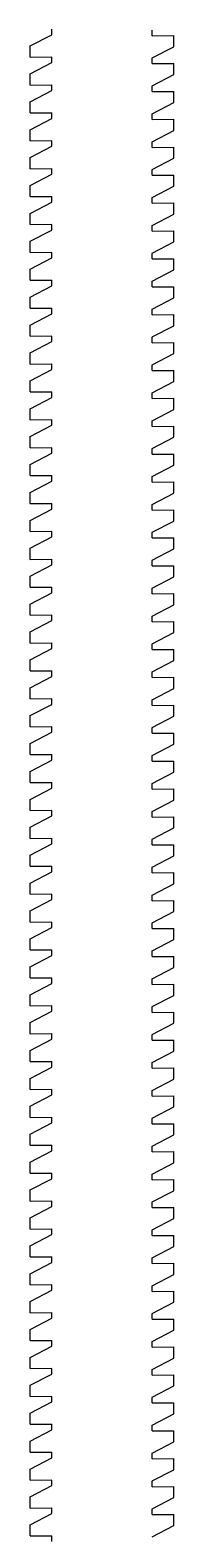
# Model space of a CAD drawing. Header units: metres. Extents: x -50 to 791, y -689 to 584.
# Drawn here: x 325.27 to 329.27, y 414.78 to 456.9 of the extents above; entities that cross this region are included whole.
import ezdxf

# ---------------------------------------------------------------- set-up
doc = ezdxf.new("R2010")
doc.units = ezdxf.units.M
doc.header["$MEASUREMENT"] = 0

msp = doc.modelspace()

# ---------------------------------------------------------------- linework, layer by layer
at = {"color": 1}
for p, q in [((325.274012, 456.457882), (325.874012, 456.773943)), ((325.874012, 456.773943), (325.874012, 456.929235)), ((328.674012, 456.744201), (328.674012, 456.899493)), ((328.674012, 456.744201), (329.274012, 456.749679)), ((329.274012, 456.439096), (329.274012, 456.749679)), ((325.274012, 456.1473), (325.274012, 456.457882)), ((328.674012, 456.123035), (329.274012, 456.439096)), ((325.274012, 456.1473), (325.874012, 456.152778)), ((325.274012, 455.677882), (325.874012, 455.993943)), ((325.874012, 455.993943), (325.874012, 456.149235)), ((328.674012, 455.964201), (328.674012, 456.119493)), ((328.674012, 455.964201), (329.274012, 455.969679)), ((329.274012, 455.659096), (329.274012, 455.969679)), ((325.274012, 455.3673), (325.274012, 455.677882)), ((325.274012, 455.3673), (325.874012, 455.372778)), ((325.874012, 455.213943), (325.874012, 455.369235)), ((328.674012, 455.343035), (329.274012, 455.659096)), ((328.674012, 455.184201), (328.674012, 455.339493)), ((325.274012, 454.897882), (325.874012, 455.213943)), ((325.274012, 454.5873), (325.274012, 454.897882)), ((328.674012, 455.184201), (329.274012, 455.189679)), ((329.274012, 454.879096), (329.274012, 455.189679)), ((325.274012, 454.5873), (325.874012, 454.592778)), ((325.874012, 454.433943), (325.874012, 454.589235)), ((328.674012, 454.563035), (329.274012, 454.879096)), ((328.674012, 454.404201), (328.674012, 454.559493)), ((325.274012, 454.117882), (325.874012, 454.433943)), ((325.274012, 453.8073), (325.274012, 454.117882)), ((328.674012, 454.404201), (329.274012, 454.409679)), ((328.674012, 453.783035), (329.274012, 454.099096)), ((329.274012, 454.099096), (329.274012, 454.409679)), ((325.274012, 453.8073), (325.874012, 453.812778)), ((325.274012, 453.337882), (325.874012, 453.653943)), ((325.874012, 453.653943), (325.874012, 453.809235)), ((328.674012, 453.624201), (328.674012, 453.779493)), ((325.274012, 453.0273), (325.274012, 453.337882)), ((328.674012, 453.624201), (329.274012, 453.629679)), ((328.674012, 453.003035), (329.274012, 453.319096)), ((329.274012, 453.319096), (329.274012, 453.629679)), ((325.274012, 453.0273), (325.874012, 453.032778)), ((325.274012, 452.557882), (325.874012, 452.873943)), ((325.874012, 452.873943), (325.874012, 453.029235)), ((328.674012, 452.844201), (328.674012, 452.999493)), ((328.674012, 452.844201), (329.274012, 452.849679)), ((329.274012, 452.539096), (329.274012, 452.849679)), ((325.274012, 452.2473), (325.274012, 452.557882)), ((328.674012, 452.223035), (329.274012, 452.539096)), ((325.274012, 452.2473), (325.874012, 452.252778)), ((325.274012, 451.777882), (325.874012, 452.093943)), ((325.874012, 452.093943), (325.874012, 452.249235)), ((328.674012, 452.064201), (328.674012, 452.219493)), ((328.674012, 452.064201), (329.274012, 452.069679)), ((329.274012, 451.759096), (329.274012, 452.069679)), ((325.274012, 451.4673), (325.274012, 451.777882)), ((328.674012, 451.443035), (329.274012, 451.759096)), ((325.274012, 451.4673), (325.874012, 451.472778)), ((325.274012, 450.997882), (325.874012, 451.313943)), ((325.874012, 451.313943), (325.874012, 451.469235)), ((328.674012, 451.284201), (328.674012, 451.439493)), ((328.674012, 451.284201), (329.274012, 451.289679)), ((329.274012, 450.979096), (329.274012, 451.289679)), ((325.274012, 450.6873), (325.274012, 450.997882)), ((325.274012, 450.6873), (325.874012, 450.692778)), ((325.874012, 450.533943), (325.874012, 450.689235)), ((328.674012, 450.663035), (329.274012, 450.979096)), ((325.274012, 450.217882), (325.874012, 450.533943)), ((328.674012, 450.504201), (328.674012, 450.659493)), ((328.674012, 450.504201), (329.274012, 450.509679)), ((329.274012, 450.199096), (329.274012, 450.509679)), ((325.274012, 449.9073), (325.274012, 450.217882)), ((325.274012, 449.9073), (325.874012, 449.912778)), ((325.874012, 449.753943), (325.874012, 449.909235)), ((328.674012, 449.883035), (329.274012, 450.199096)), ((328.674012, 449.724201), (328.674012, 449.879493)), ((325.274012, 449.437882), (325.874012, 449.753943)), ((325.274012, 449.1273), (325.274012, 449.437882)), ((328.674012, 449.724201), (329.274012, 449.729679)), ((329.274012, 449.419096), (329.274012, 449.729679)), ((325.274012, 449.1273), (325.874012, 449.132778)), ((325.874012, 448.973943), (325.874012, 449.129235)), ((328.674012, 449.103035), (329.274012, 449.419096)), ((328.674012, 448.944201), (328.674012, 449.099493)), ((325.274012, 448.657882), (325.874012, 448.973943)), ((325.274012, 448.3473), (325.274012, 448.657882)), ((328.674012, 448.944201), (329.274012, 448.949679)), ((328.674012, 448.323035), (329.274012, 448.639096)), ((329.274012, 448.639096), (329.274012, 448.949679)), ((325.274012, 448.3473), (325.874012, 448.352778)), ((325.274012, 447.877882), (325.874012, 448.193943)), ((325.874012, 448.193943), (325.874012, 448.349235)), ((328.674012, 448.164201), (328.674012, 448.319493)), ((328.674012, 448.164201), (329.274012, 448.169679)), ((329.274012, 447.859096), (329.274012, 448.169679)), ((325.274012, 447.5673), (325.274012, 447.877882)), ((328.674012, 447.543035), (329.274012, 447.859096)), ((325.274012, 447.5673), (325.874012, 447.572778)), ((325.274012, 447.097882), (325.874012, 447.413943)), ((325.874012, 447.413943), (325.874012, 447.569235)), ((328.674012, 447.384201), (328.674012, 447.539493)), ((328.674012, 447.384201), (329.274012, 447.389679)), ((329.274012, 447.079096), (329.274012, 447.389679)), ((325.274012, 446.7873), (325.274012, 447.097882)), ((328.674012, 446.763035), (329.274012, 447.079096)), ((325.274012, 446.7873), (325.874012, 446.792778)), ((325.274012, 446.317882), (325.874012, 446.633943)), ((325.874012, 446.633943), (325.874012, 446.789235)), ((328.674012, 446.604201), (328.674012, 446.759493)), ((328.674012, 446.604201), (329.274012, 446.609679)), ((329.274012, 446.299096), (329.274012, 446.609679)), ((325.274012, 446.0073), (325.274012, 446.317882)), ((328.674012, 445.983035), (329.274012, 446.299096)), ((325.274012, 446.0073), (325.874012, 446.012778)), ((325.274012, 445.537882), (325.874012, 445.853943)), ((325.874012, 445.853943), (325.874012, 446.009235)), ((328.674012, 445.824201), (328.674012, 445.979493)), ((328.674012, 445.824201), (329.274012, 445.829679)), ((329.274012, 445.519096), (329.274012, 445.829679)), ((325.274012, 445.2273), (325.274012, 445.537882)), ((325.274012, 445.2273), (325.874012, 445.232778)), ((325.874012, 445.073943), (325.874012, 445.229235)), ((328.674012, 445.203035), (329.274012, 445.519096)), ((325.274012, 444.757882), (325.874012, 445.073943)), ((328.674012, 445.044201), (328.674012, 445.199493)), ((328.674012, 445.044201), (329.274012, 445.049679)), ((329.274012, 444.739096), (329.274012, 445.049679)), ((325.274012, 444.4473), (325.274012, 444.757882)), ((325.274012, 444.4473), (325.874012, 444.452778)), ((325.874012, 444.293943), (325.874012, 444.449235)), ((328.674012, 444.423035), (329.274012, 444.739096)), ((328.674012, 444.264201), (328.674012, 444.419493)), ((325.274012, 443.977882), (325.874012, 444.293943)), ((325.274012, 443.6673), (325.274012, 443.977882)), ((328.674012, 444.264201), (329.274012, 444.269679)), ((328.674012, 443.643035), (329.274012, 443.959096)), ((329.274012, 443.959096), (329.274012, 444.269679)), ((325.274012, 443.6673), (325.874012, 443.672778)), ((325.874012, 443.513943), (325.874012, 443.669235)), ((328.674012, 443.484201), (328.674012, 443.639493)), ((325.274012, 443.197882), (325.874012, 443.513943)), ((325.274012, 442.8873), (325.274012, 443.197882)), ((328.674012, 443.484201), (329.274012, 443.489679)), ((328.674012, 442.863035), (329.274012, 443.179096)), ((329.274012, 443.179096), (329.274012, 443.489679)), ((325.274012, 442.8873), (325.874012, 442.892778)), ((325.274012, 442.417882), (325.874012, 442.733943)), ((325.874012, 442.733943), (325.874012, 442.889235)), ((328.674012, 442.704201), (328.674012, 442.859493)), ((328.674012, 442.704201), (329.274012, 442.709679)), ((329.274012, 442.399096), (329.274012, 442.709679)), ((325.274012, 442.1073), (325.274012, 442.417882)), ((328.674012, 442.083035), (329.274012, 442.399096)), ((325.274012, 442.1073), (325.874012, 442.112778)), ((325.274012, 441.637882), (325.874012, 441.953943)), ((325.874012, 441.953943), (325.874012, 442.109235)), ((328.674012, 441.924201), (328.674012, 442.079493)), ((328.674012, 441.924201), (329.274012, 441.929679)), ((329.274012, 441.619096), (329.274012, 441.929679)), ((325.274012, 441.3273), (325.274012, 441.637882)), ((328.674012, 441.303035), (329.274012, 441.619096)), ((325.274012, 441.3273), (325.874012, 441.332778)), ((325.274012, 440.857882), (325.874012, 441.173943)), ((325.874012, 441.173943), (325.874012, 441.329235)), ((328.674012, 441.144201), (328.674012, 441.299493)), ((328.674012, 441.144201), (329.274012, 441.149679)), ((329.274012, 440.839096), (329.274012, 441.149679)), ((325.274012, 440.5473), (325.274012, 440.857882)), ((328.674012, 440.523035), (329.274012, 440.839096)), ((325.274012, 440.5473), (325.874012, 440.552778)), ((325.274012, 440.077882), (325.874012, 440.393943)), ((325.874012, 440.393943), (325.874012, 440.549235)), ((328.674012, 440.364201), (328.674012, 440.519493)), ((328.674012, 440.364201), (329.274012, 440.369679)), ((329.274012, 440.059096), (329.274012, 440.369679)), ((325.274012, 439.7673), (325.274012, 440.077882)), ((325.274012, 439.7673), (325.874012, 439.772778)), ((325.874012, 439.613943), (325.874012, 439.769235)), ((328.674012, 439.743035), (329.274012, 440.059096)), ((328.674012, 439.584201), (328.674012, 439.739493)), ((325.274012, 439.297882), (325.874012, 439.613943)), ((328.674012, 439.584201), (329.274012, 439.589679)), ((329.274012, 439.279096), (329.274012, 439.589679)), ((325.274012, 438.9873), (325.274012, 439.297882)), ((325.274012, 438.9873), (325.874012, 438.992778)), ((325.874012, 438.833943), (325.874012, 438.989235)), ((328.674012, 438.963035), (329.274012, 439.279096)), ((328.674012, 438.804201), (328.674012, 438.959493)), ((325.274012, 438.517882), (325.874012, 438.833943)), ((325.274012, 438.2073), (325.274012, 438.517882)), ((328.674012, 438.804201), (329.274012, 438.809679)), ((328.674012, 438.183035), (329.274012, 438.499096)), ((329.274012, 438.499096), (329.274012, 438.809679)), ((325.274012, 438.2073), (325.874012, 438.212778)), ((325.274012, 437.737882), (325.874012, 438.053943)), ((325.874012, 438.053943), (325.874012, 438.209235)), ((328.674012, 438.024201), (328.674012, 438.179493)), ((325.274012, 437.4273), (325.274012, 437.737882)), ((328.674012, 438.024201), (329.274012, 438.029679)), ((328.674012, 437.403035), (329.274012, 437.719096)), ((329.274012, 437.719096), (329.274012, 438.029679)), ((325.274012, 437.4273), (325.874012, 437.432778)), ((325.274012, 436.957882), (325.874012, 437.273943)), ((325.874012, 437.273943), (325.874012, 437.429235)), ((328.674012, 437.244201), (328.674012, 437.399493)), ((328.674012, 437.244201), (329.274012, 437.249679)), ((329.274012, 436.939096), (329.274012, 437.249679)), ((325.274012, 436.6473), (325.274012, 436.957882)), ((328.674012, 436.623035), (329.274012, 436.939096)), ((325.274012, 436.6473), (325.874012, 436.652778)), ((325.274012, 436.177882), (325.874012, 436.493943)), ((325.874012, 436.493943), (325.874012, 436.649235)), ((328.674012, 436.464201), (328.674012, 436.619493)), ((328.674012, 436.464201), (329.274012, 436.469679)), ((329.274012, 436.159096), (329.274012, 436.469679)), ((325.274012, 435.8673), (325.274012, 436.177882)), ((328.674012, 435.843035), (329.274012, 436.159096)), ((325.274012, 435.8673), (325.874012, 435.872778)), ((325.274012, 435.397882), (325.874012, 435.713943)), ((325.874012, 435.713943), (325.874012, 435.869235)), ((328.674012, 435.684201), (328.674012, 435.839493)), ((328.674012, 435.684201), (329.274012, 435.689679)), ((329.274012, 435.379096), (329.274012, 435.689679)), ((325.274012, 435.0873), (325.274012, 435.397882)), ((328.674012, 435.063035), (329.274012, 435.379096)), ((325.274012, 435.0873), (325.874012, 435.092778)), ((325.274012, 434.617882), (325.874012, 434.933943)), ((325.874012, 434.933943), (325.874012, 435.089235)), ((328.674012, 434.904201), (328.674012, 435.059493)), ((328.674012, 434.904201), (329.274012, 434.909679)), ((329.274012, 434.599096), (329.274012, 434.909679)), ((325.274012, 434.3073), (325.274012, 434.617882)), ((325.274012, 434.3073), (325.874012, 434.312778)), ((325.874012, 434.153943), (325.874012, 434.309235)), ((328.674012, 434.283035), (329.274012, 434.599096)), ((328.674012, 434.124201), (328.674012, 434.279493)), ((325.274012, 433.837882), (325.874012, 434.153943)), ((325.274012, 433.5273), (325.274012, 433.837882)), ((328.674012, 434.124201), (329.274012, 434.129679)), ((329.274012, 433.819096), (329.274012, 434.129679)), ((325.274012, 433.5273), (325.874012, 433.532778)), ((325.874012, 433.373943), (325.874012, 433.529235)), ((328.674012, 433.503035), (329.274012, 433.819096)), ((328.674012, 433.344201), (328.674012, 433.499493)), ((325.274012, 433.057882), (325.874012, 433.373943)), ((325.274012, 432.7473), (325.274012, 433.057882)), ((328.674012, 433.344201), (329.274012, 433.349679)), ((328.674012, 432.723035), (329.274012, 433.039096)), ((329.274012, 433.039096), (329.274012, 433.349679)), ((325.274012, 432.7473), (325.874012, 432.752778)), ((325.274012, 432.277882), (325.874012, 432.593943)), ((325.874012, 432.593943), (325.874012, 432.749235)), ((328.674012, 432.564201), (328.674012, 432.719493)), ((325.274012, 431.9673), (325.274012, 432.277882)), ((328.674012, 432.564201), (329.274012, 432.569679)), ((328.674012, 431.943035), (329.274012, 432.259096)), ((329.274012, 432.259096), (329.274012, 432.569679)), ((325.274012, 431.9673), (325.874012, 431.972778)), ((325.274012, 431.497882), (325.874012, 431.813943)), ((325.874012, 431.813943), (325.874012, 431.969235)), ((328.674012, 431.784201), (328.674012, 431.939493)), ((328.674012, 431.784201), (329.274012, 431.789679)), ((329.274012, 431.479096), (329.274012, 431.789679)), ((325.274012, 431.1873), (325.274012, 431.497882)), ((328.674012, 431.163035), (329.274012, 431.479096)), ((325.274012, 431.1873), (325.874012, 431.192778)), ((325.274012, 430.717882), (325.874012, 431.033943)), ((325.874012, 431.033943), (325.874012, 431.189235)), ((328.674012, 431.004201), (328.674012, 431.159493)), ((328.674012, 431.004201), (329.274012, 431.009679)), ((329.274012, 430.699096), (329.274012, 431.009679)), ((325.274012, 430.4073), (325.274012, 430.717882)), ((328.674012, 430.383035), (329.274012, 430.699096)), ((325.274012, 430.4073), (325.874012, 430.412778)), ((325.274012, 429.937882), (325.874012, 430.253943)), ((325.874012, 430.253943), (325.874012, 430.409235)), ((328.674012, 430.224201), (328.674012, 430.379493)), ((328.674012, 430.224201), (329.274012, 430.229679)), ((329.274012, 429.919096), (329.274012, 430.229679)), ((325.274012, 429.6273), (325.274012, 429.937882)), ((325.274012, 429.6273), (325.874012, 429.632778)), ((325.874012, 429.473943), (325.874012, 429.629235)), ((328.674012, 429.603035), (329.274012, 429.919096)), ((325.274012, 429.157882), (325.874012, 429.473943)), ((328.674012, 429.444201), (328.674012, 429.599493)), ((328.674012, 429.444201), (329.274012, 429.449679)), ((329.274012, 429.139096), (329.274012, 429.449679)), ((325.274012, 428.8473), (325.274012, 429.157882)), ((325.274012, 428.8473), (325.874012, 428.852778)), ((325.874012, 428.693943), (325.874012, 428.849235)), ((328.674012, 428.823035), (329.274012, 429.139096)), ((328.674012, 428.664201), (328.674012, 428.819493)), ((325.274012, 428.377882), (325.874012, 428.693943)), ((325.274012, 428.0673), (325.274012, 428.377882)), ((328.674012, 428.664201), (329.274012, 428.669679)), ((329.274012, 428.359096), (329.274012, 428.669679)), ((325.274012, 428.0673), (325.874012, 428.072778)), ((325.874012, 427.913943), (325.874012, 428.069235)), ((328.674012, 428.043035), (329.274012, 428.359096)), ((328.674012, 427.884201), (328.674012, 428.039493)), ((325.274012, 427.597882), (325.874012, 427.913943)), ((325.274012, 427.2873), (325.274012, 427.597882)), ((328.674012, 427.884201), (329.274012, 427.889679)), ((328.674012, 427.263035), (329.274012, 427.579096)), ((329.274012, 427.579096), (329.274012, 427.889679)), ((325.274012, 427.2873), (325.874012, 427.292778)), ((325.274012, 426.817882), (325.874012, 427.133943)), ((325.874012, 427.133943), (325.874012, 427.289235)), ((328.674012, 427.104201), (328.674012, 427.259493)), ((328.674012, 427.104201), (329.274012, 427.109679)), ((329.274012, 426.799096), (329.274012, 427.109679)), ((325.274012, 426.5073), (325.274012, 426.817882)), ((328.674012, 426.483035), (329.274012, 426.799096)), ((325.274012, 426.5073), (325.874012, 426.512778)), ((325.274012, 426.037882), (325.874012, 426.353943)), ((325.874012, 426.353943), (325.874012, 426.509235)), ((328.674012, 426.324201), (328.674012, 426.479493)), ((328.674012, 426.324201), (329.274012, 426.329679)), ((329.274012, 426.019096), (329.274012, 426.329679)), ((325.274012, 425.7273), (325.274012, 426.037882)), ((328.674012, 425.703035), (329.274012, 426.019096)), ((325.274012, 425.7273), (325.874012, 425.732778)), ((325.274012, 425.257882), (325.874012, 425.573943)), ((325.874012, 425.573943), (325.874012, 425.729235)), ((328.674012, 425.544201), (328.674012, 425.699493)), ((328.674012, 425.544201), (329.274012, 425.549679)), ((329.274012, 425.239096), (329.274012, 425.549679)), ((325.274012, 424.9473), (325.274012, 425.257882)), ((328.674012, 424.923035), (329.274012, 425.239096)), ((325.274012, 424.9473), (325.874012, 424.952778)), ((325.274012, 424.477882), (325.874012, 424.793943)), ((325.874012, 424.793943), (325.874012, 424.949235)), ((328.674012, 424.764201), (328.674012, 424.919493)), ((328.674012, 424.764201), (329.274012, 424.769679)), ((329.274012, 424.459096), (329.274012, 424.769679)), ((325.274012, 424.1673), (325.274012, 424.477882)), ((325.274012, 424.1673), (325.874012, 424.172778)), ((325.874012, 424.013943), (325.874012, 424.169235)), ((328.674012, 424.143035), (329.274012, 424.459096)), ((325.274012, 423.697882), (325.874012, 424.013943)), ((328.674012, 423.984201), (328.674012, 424.139493)), ((328.674012, 423.984201), (329.274012, 423.989679)), ((329.274012, 423.679096), (329.274012, 423.989679)), ((325.274012, 423.3873), (325.274012, 423.697882)), ((325.274012, 423.3873), (325.874012, 423.392778)), ((325.874012, 423.233943), (325.874012, 423.389235)), ((328.674012, 423.363035), (329.274012, 423.679096)), ((328.674012, 423.204201), (328.674012, 423.359493)), ((325.274012, 422.917882), (325.874012, 423.233943)), ((325.274012, 422.6073), (325.274012, 422.917882)), ((328.674012, 423.204201), (329.274012, 423.209679)), ((328.674012, 422.583035), (329.274012, 422.899096)), ((329.274012, 422.899096), (329.274012, 423.209679)), ((325.274012, 422.6073), (325.874012, 422.612778)), ((325.874012, 422.453943), (325.874012, 422.609235)), ((328.674012, 422.424201), (328.674012, 422.579493)), ((325.274012, 422.137882), (325.874012, 422.453943)), ((325.274012, 421.8273), (325.274012, 422.137882)), ((328.674012, 422.424201), (329.274012, 422.429679)), ((328.674012, 421.803035), (329.274012, 422.119096)), ((329.274012, 422.119096), (329.274012, 422.429679)), ((325.274012, 421.8273), (325.874012, 421.832778)), ((325.274012, 421.357882), (325.874012, 421.673943)), ((325.874012, 421.673943), (325.874012, 421.829235)), ((328.674012, 421.644201), (328.674012, 421.799493)), ((328.674012, 421.644201), (329.274012, 421.649679)), ((329.274012, 421.339096), (329.274012, 421.649679)), ((325.274012, 421.0473), (325.274012, 421.357882)), ((328.674012, 421.023035), (329.274012, 421.339096)), ((325.274012, 421.0473), (325.874012, 421.052778)), ((325.274012, 420.577882), (325.874012, 420.893943)), ((325.874012, 420.893943), (325.874012, 421.049235)), ((328.674012, 420.864201), (328.674012, 421.019493)), ((328.674012, 420.864201), (329.274012, 420.869679)), ((329.274012, 420.559096), (329.274012, 420.869679)), ((325.274012, 420.2673), (325.274012, 420.577882)), ((328.674012, 420.243035), (329.274012, 420.559096)), ((325.274012, 420.2673), (325.874012, 420.272778)), ((325.274012, 419.797882), (325.874012, 420.113943)), ((325.874012, 420.113943), (325.874012, 420.269235)), ((328.674012, 420.084201), (328.674012, 420.239493)), ((328.674012, 420.084201), (329.274012, 420.089679)), ((329.274012, 419.779096), (329.274012, 420.089679)), ((325.274012, 419.4873), (325.274012, 419.797882)), ((328.674012, 419.463035), (329.274012, 419.779096)), ((325.274012, 419.4873), (325.874012, 419.492778)), ((325.274012, 419.017882), (325.874012, 419.333943)), ((325.874012, 419.333943), (325.874012, 419.489235)), ((328.674012, 419.304201), (328.674012, 419.459493)), ((328.674012, 419.304201), (329.274012, 419.309679)), ((329.274012, 418.999096), (329.274012, 419.309679)), ((325.274012, 418.7073), (325.274012, 419.017882)), ((325.274012, 418.7073), (325.874012, 418.712778)), ((325.874012, 418.553943), (325.874012, 418.709235)), ((328.674012, 418.683035), (329.274012, 418.999096)), ((328.674012, 418.524201), (328.674012, 418.679493)), ((325.274012, 418.237882), (325.874012, 418.553943)), ((328.674012, 418.524201), (329.274012, 418.529679)), ((329.274012, 418.219096), (329.274012, 418.529679)), ((325.274012, 417.9273), (325.274012, 418.237882)), ((325.274012, 417.9273), (325.874012, 417.932778)), ((325.874012, 417.773943), (325.874012, 417.929235)), ((328.674012, 417.903035), (329.274012, 418.219096)), ((328.674012, 417.744201), (328.674012, 417.899493)), ((325.274012, 417.457882), (325.874012, 417.773943)), ((325.274012, 417.1473), (325.274012, 417.457882)), ((328.674012, 417.744201), (329.274012, 417.749679)), ((328.674012, 417.123035), (329.274012, 417.439096)), ((329.274012, 417.439096), (329.274012, 417.749679)), ((325.274012, 417.1473), (325.874012, 417.152778)), ((325.274012, 416.677882), (325.874012, 416.993943)), ((325.874012, 416.993943), (325.874012, 417.149235)), ((328.674012, 416.964201), (328.674012, 417.119493)), ((325.274012, 416.3673), (325.274012, 416.677882)), ((328.674012, 416.964201), (329.274012, 416.969679)), ((328.674012, 416.343035), (329.274012, 416.659096)), ((329.274012, 416.659096), (329.274012, 416.969679)), ((325.274012, 416.3673), (325.874012, 416.372778)), ((325.274012, 415.897882), (325.874012, 416.213943)), ((325.874012, 416.213943), (325.874012, 416.369235)), ((328.674012, 416.184201), (328.674012, 416.339493)), ((328.674012, 416.184201), (329.274012, 416.189679)), ((329.274012, 415.879096), (329.274012, 416.189679)), ((325.274012, 415.5873), (325.274012, 415.897882)), ((328.674012, 415.563035), (329.274012, 415.879096)), ((325.274012, 415.5873), (325.874012, 415.592778)), ((325.274012, 415.117882), (325.874012, 415.433943)), ((325.874012, 415.433943), (325.874012, 415.589235)), ((328.674012, 415.404201), (328.674012, 415.559493)), ((328.674012, 415.404201), (329.274012, 415.409679)), ((329.274012, 415.099096), (329.274012, 415.409679)), ((325.274012, 414.8073), (325.274012, 415.117882)), ((328.674012, 414.783035), (329.274012, 415.099096)), ((325.274012, 414.8073), (325.874012, 414.812778)), ((325.874012, 414.653943), (325.874012, 414.809235))]:
    msp.add_line(p, q, dxfattribs=at)

doc.saveas('drawing.dxf')
